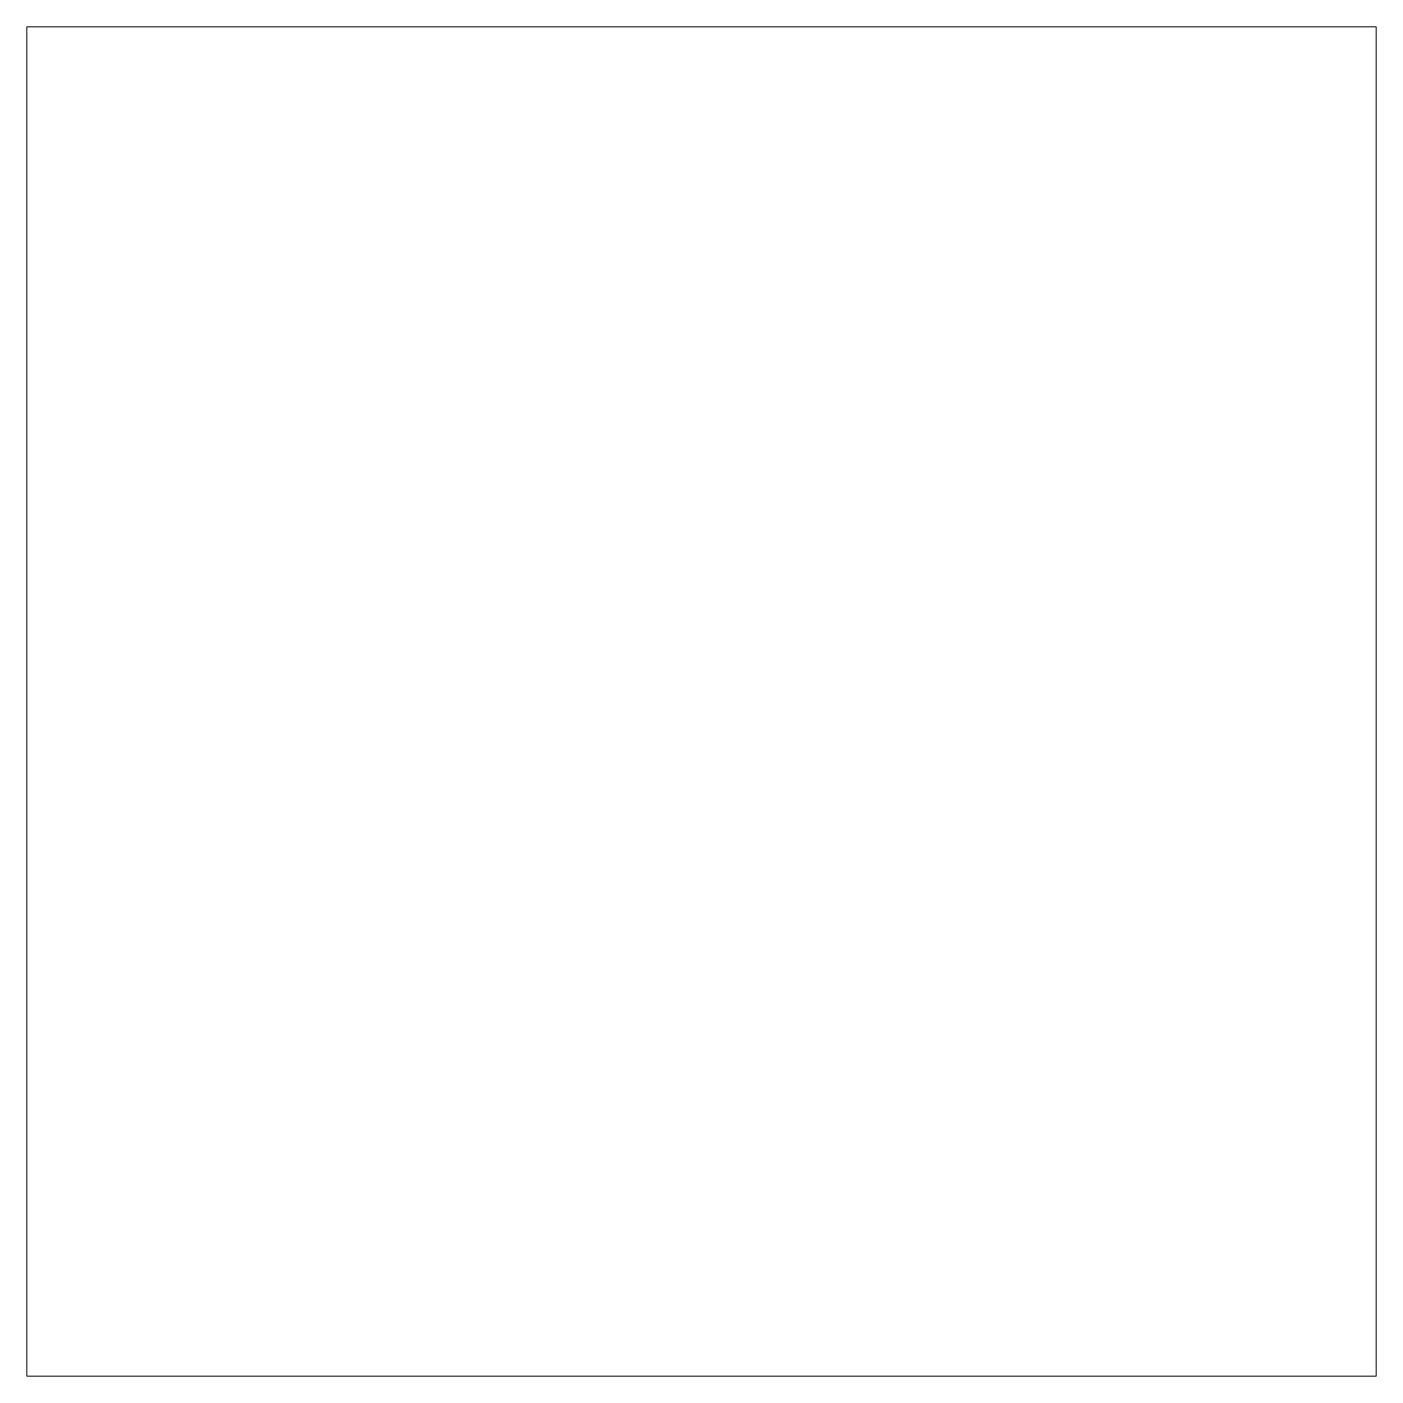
# Model space of a CAD drawing. Header units: metres. Extents: x 911111 to 912083, y 922222 to 923194.
import ezdxf

# ---------------------------------------------------------------- set-up
doc = ezdxf.new("R2010")
doc.units = ezdxf.units.M
doc.layers.add('IMAGEM', color=7, linetype='CONTINUOUS', lineweight=13)
picture_1 = doc.add_image_def('image1.jpg', size_in_pixel=(7771, 7772))

msp = doc.modelspace()

# ---------------------------------------------------------------- pictures from other files: only their frames are drawn
at = {"layer": 'IMAGEM'}
image = msp.add_image(picture_1, insert=(911111.25, 922222.25), size_in_units=(971.375, 971.5), dxfattribs=at)

doc.saveas('drawing.dxf')
